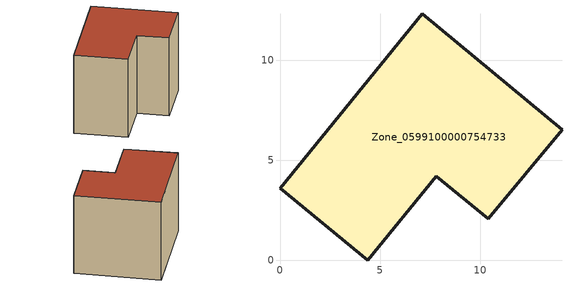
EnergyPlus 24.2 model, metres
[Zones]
Zone_0599100000754733
 floor ground (C_G): 7.12,12.3 14.1,6.51 10.42,2.07 7.82,4.2 4.39,0 0,3.59 z0
 wall outside (C_F): 14.1,6.51 7.12,12.3 0,3.59 4.39,0 7.82,4.2 10.42,2.07 14.1,6.51 z0:8.93
 roof outside (C_R): 7.12,12.3 0,3.59 4.39,0 7.82,4.2 10.42,2.07 14.1,6.51 z8.93
[BUILDING]
Pand.0599100000754733: North Axis=0; Terrain=City; Loads Convergence Tolerance Value=0.04; Temperature Convergence Tolerance Value=0.4; Solar Distribution=FullExterior; Maximum Number of Warmup Days=25; Minimum Number of Warmup Days=1
[Site:Location]
Rotterdam.The.Hague.AP_ZH_NLD Design_Conditions: Latitude=51.96; Longitude=4.45; Time Zone=1; Elevation=-4.5
[SITE:GROUNDTEMPERATURE:BUILDINGSURFACE]
18, 18, 18, 18, 18, 18, 18, 18, 18, 18, 18, 18
[MATERIAL] Thermal Absorptance=0.9; Solar Absorptance=0.7; Visible Absorptance=0.7
Name | Roughness | Thickness | Conductivity | Density | Specific Heat
G.TC.2006-2014 | MediumSmooth | 0.15 | 0.06 | 540 | 1210
F.TC.2006-2014 | Rough | 0.3 | 0.12 | 1920 | 840
R.TC.2006-2014 | MediumRough | 0.2 | 0.08 | 1500 | 1000
[CONSTRUCTION]
C_G: G.TC.2006-2014
C_F: F.TC.2006-2014
C_R: R.TC.2006-2014
[ZONE]
Zone_0599100000754733: Type=1; Multiplier=1; Ceiling Height=Autocalculate; Volume=Autocalculate; Floor Area=autocalculate; Part of Total Floor Area=Yes
[ZONEINFILTRATION:DESIGNFLOWRATE]
Infil_Zone_0599100000754733: Zone or ZoneList or Space or SpaceList=Zone_0599100000754733; Schedule=AlwaysOn; Design Flow Rate Calculation Method=Flow/Area; Flow Rate per Floor Area=0.0015; Constant Term Coefficient=1; Temperature Term Coefficient=0; Velocity Term Coefficient=0; Velocity Squared Term Coefficient=0
[HVACTEMPLATE:ZONE:IDEALLOADSAIRSYSTEM]
Zone_0599100000754733: Maximum Heating Supply Air Temperature=50; Minimum Cooling Supply Air Temperature=13; Maximum Heating Supply Air Humidity Ratio=0.0156; Minimum Cooling Supply Air Humidity Ratio=0.0077; Heating Limit=NoLimit; Cooling Limit=NoLimit; Dehumidification Control Type=ConstantSensibleHeatRatio; Cooling Sensible Heat Ratio=0.7; Dehumidification Setpoint=60; Humidification Control Type=None; Humidification Setpoint=30; Outdoor Air Method=None; Outdoor Air Flow Rate per Person=0.00944; Outdoor Air Flow Rate per Zone Floor Area=0; Outdoor Air Flow Rate per Zone=0; Demand Controlled Ventilation Type=None; Outdoor Air Economizer Type=NoEconomizer; Heat Recovery Type=None; Sensible Heat Recovery Effectiveness=0.7; Latent Heat Recovery Effectiveness=0.65
[ZONECONTROL:THERMOSTAT]
ThermostatControl_Zone_0599100000754733: Zone or ZoneList=Zone_0599100000754733; Control Type Schedule=DualSetpointControlType; Control 1=Thermostat_Zone_0599100000754733; Temperature Difference Between Cutout And Setpoint=0
[THERMOSTATSETPOINT:DUALSETPOINT]
Thermostat_Zone_0599100000754733: Heating Setpoint Temperature Schedule=HeatingSetpoint_Zone_0599100000754733; Cooling Setpoint Temperature Schedule=CoolingSetpoint_Zone_0599100000754733
[SCHEDULE:COMPACT]
HeatingSetpoint_Zone_0599100000754733: Through: 12/31, For: AllDays, Until: 24:00, 21
CoolingSetpoint_Zone_0599100000754733: Through: 12/31, For: AllDays, Until: 24:00, 24
DualSetpointControlType: Through: 12/31, For: AllDays, Until: 24:00, 4
AlwaysOn: Through: 12/31, For: AllDays, Until: 24:00, 1
